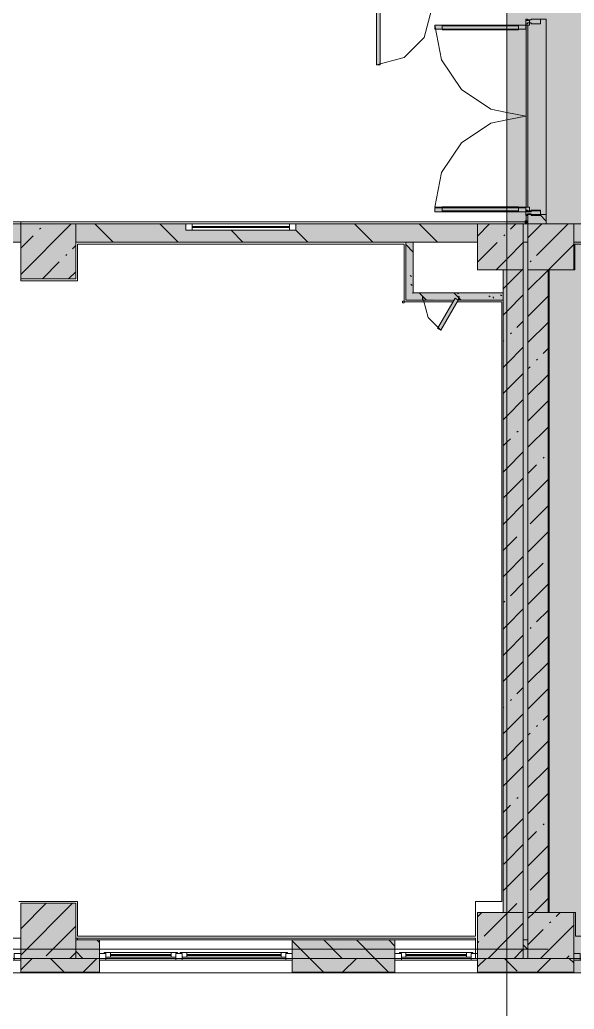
# Model space of a CAD drawing. Header units: millimetres. Extents: x -3817 to 677485, y -22715 to 103890.
# Drawn here: x 24211 to 24258.6, y -19609 to -19524.2 of the extents above; entities that cross this region are included whole.
import ezdxf

# ---------------------------------------------------------------- set-up
doc = ezdxf.new("R2010")
doc.units = ezdxf.units.MM
doc.layers.add('PDF _Геометрия', color=7, linetype='Continuous', true_color=0x1d1d1d)
doc.layers.add('PDF _Сплошная заливка', color=7, linetype='Continuous', true_color=0xffffff)

msp = doc.modelspace()

# ---------------------------------------------------------------- hatches: boundary and pattern name
at = {"layer": 'PDF _Сплошная заливка', "true_color": 0xd9d9d9, "transparency": 33554559}
for points in [[(24545.772, -19605.855), (24548.4, -19605.855), (24548.4, -19577.982), (24617.059, -19577.982), (24617.059, -19388.539), (24281.166, -19388.539), (24281.166, -19415.783), (24252.821, -19415.783), (24252.821, -19605.855), (24516.41, -19605.855)], [(24254.631, -19545.607), (24258.568, -19545.607), (24258.568, -19541.67), (24254.631, -19541.67), (24254.631, -19544.746)], [(24254.163, -19600.723), (24254.238, -19600.723), (24254.238, -19545.607), (24252.821, -19545.607), (24252.821, -19600.723), (24253.587, -19600.723)], [(24256.295, -19600.723), (24256.364, -19600.723), (24256.364, -19545.607), (24254.631, -19545.607), (24254.631, -19600.723)], [(24252.999, -19604.66), (24254.238, -19604.66), (24254.238, -19600.723), (24252.821, -19600.723), (24252.821, -19604.66)]]:
    msp.add_hatch(color=254, dxfattribs=at).paths.add_polyline_path(points)
at = {"layer": 'PDF _Сплошная заливка', "true_color": 0xe2e2e2, "transparency": 33554559}
for points in [[(24252.153, -19524.978), (24252.821, -19524.978), (24252.821, -19524.624), (24246.628, -19524.624), (24246.628, -19524.978)], [(24252.153, -19540.647), (24252.821, -19540.647), (24252.821, -19540.293), (24246.628, -19540.293), (24246.628, -19540.647)]]:
    msp.add_hatch(color=254, dxfattribs=at).paths.add_polyline_path(points)
at = {"layer": 'PDF _Сплошная заливка', "true_color": 0xcdcdcd, "transparency": 33554559}
msp.add_hatch(color=254, dxfattribs=at).paths.add_polyline_path([(24254.159, -19524.978), (24254.442, -19524.978), (24254.442, -19524.624), (24252.821, -19524.624), (24252.821, -19524.978)])
at = {"layer": 'PDF _Сплошная заливка', "transparency": 33554559}
h = msp.add_hatch(color=256, dxfattribs=at)
h.paths.add_polyline_path([(24250.301, -19543.245), (24250.301, -19541.67), (24234.711, -19541.67), (24234.711, -19542.222), (24225.262, -19542.222), (24225.262, -19541.67), (24215.814, -19541.67), (24215.814, -19543.245), (24244.789, -19543.245)], flags=0)
h.paths.add_polyline_path([(24190.222, -19543.245), (24190.852, -19543.245), (24190.856, -19541.67), (24185.892, -19541.67), (24185.892, -19543.245), (24186.088, -19543.245)], flags=0)
h.paths.add_polyline_path([(24203.69, -19543.245), (24211.09, -19543.245), (24211.09, -19541.67), (24203.69, -19541.67)], flags=0)
for points in [[(24252.153, -19545.607), (24252.821, -19545.607), (24252.821, -19541.67), (24250.301, -19541.67), (24250.301, -19545.607)], [(24248.647, -19548.206), (24252.505, -19548.206), (24252.505, -19547.576), (24244.159, -19547.576), (24244.159, -19548.206), (24248.329, -19548.126), (24248.375, -19548.048), (24248.606, -19548.182)], [(24211.09, -19604.66), (24215.814, -19604.66), (24215.814, -19599.936), (24211.09, -19599.936), (24211.09, -19601.977)], [(24252.153, -19604.66), (24252.821, -19604.66), (24252.821, -19600.723), (24250.301, -19600.723), (24250.301, -19604.66)]]:
    msp.add_hatch(color=256, dxfattribs=at).paths.add_polyline_path(points)
at = {"layer": 'PDF _Сплошная заливка', "true_color": 0xd9d9d9, "transparency": 33554559}
h = msp.add_hatch(color=254, dxfattribs=at)
h.paths.add_polyline_path([(24289.023, -19543.245), (24289.04, -19543.203), (24289.04, -19541.67), (24281.914, -19541.67), (24281.914, -19543.245), (24288.855, -19543.245)], flags=0)
h.paths.add_polyline_path([(24254.238, -19543.245), (24254.631, -19543.245), (24254.631, -19541.67), (24254.238, -19541.67)], flags=0)
h.paths.add_polyline_path([(24258.568, -19543.245), (24268.962, -19543.245), (24268.962, -19541.67), (24258.568, -19541.67), (24258.568, -19542.97)], flags=0)
at = {"layer": 'PDF _Сплошная заливка', "transparency": 33554559}
h = msp.add_hatch(color=256, dxfattribs=at)
h.paths.add_polyline_path([(24217.861, -19604.66), (24217.861, -19603.086), (24215.814, -19603.086), (24215.814, -19604.66)], flags=0)
h.paths.add_polyline_path([(24204.003, -19604.66), (24204.003, -19603.086), (24196.132, -19603.086), (24196.132, -19604.66), (24200.769, -19604.66)], flags=0)
h.paths.add_polyline_path([(24237.472, -19604.66), (24243.214, -19604.66), (24243.214, -19603.086), (24234.396, -19603.086), (24234.396, -19604.66)], flags=0)
h.paths.add_polyline_path([(24123.691, -19604.66), (24123.691, -19603.086), (24121.329, -19603.086), (24121.329, -19604.66)], flags=0)
h.paths.add_polyline_path([(24129.99, -19604.66), (24129.99, -19603.086), (24128.415, -19603.086), (24128.415, -19604.66)], flags=0)
h.paths.add_polyline_path([(24146.525, -19604.66), (24151.485, -19604.66), (24151.485, -19603.086), (24146.525, -19603.086)], flags=0)
h.paths.add_polyline_path([(24105.343, -19604.66), (24114.243, -19604.66), (24114.243, -19603.086), (24103.613, -19603.086), (24103.613, -19604.66)], flags=0)
h.paths.add_polyline_path([(24158.099, -19604.66), (24159.121, -19604.66), (24159.121, -19603.086), (24158.099, -19603.086), (24158.099, -19604.512)], flags=0)
h.paths.add_polyline_path([(24189.046, -19604.66), (24189.046, -19603.086), (24186.836, -19603.086), (24186.836, -19604.66)], flags=0)
h.paths.add_polyline_path([(24081.173, -19604.66), (24087.078, -19604.66), (24087.078, -19603.086), (24081.173, -19603.086)], flags=0)
h.paths.add_polyline_path([(24038.655, -19604.66), (24038.655, -19603.086), (24032.747, -19603.086), (24032.747, -19604.66)], flags=0)
h.paths.add_polyline_path([(24046.922, -19604.66), (24046.922, -19603.086), (24045.741, -19603.086), (24045.741, -19604.66), (24046.619, -19604.66)], flags=0)
h.paths.add_polyline_path([(24068.181, -19604.66), (24074.087, -19604.66), (24074.087, -19603.086), (24068.181, -19603.086)], flags=0)
h.paths.add_polyline_path([(24009.916, -19604.66), (24011.49, -19604.66), (24011.49, -19603.086), (24004.955, -19603.086), (24004.955, -19604.66)], flags=0)
at = {"layer": 'PDF _Сплошная заливка', "true_color": 0xd9d9d9, "transparency": 33554559}
h = msp.add_hatch(color=254, dxfattribs=at)
h.paths.add_polyline_path([(24465.027, -19604.66), (24466.199, -19604.66), (24466.199, -19603.086), (24464.23, -19603.086), (24464.23, -19604.66)], flags=0)
h.paths.add_polyline_path([(24400.217, -19604.66), (24406.358, -19604.66), (24406.358, -19603.086), (24400.217, -19603.086), (24400.217, -19604.124)], flags=0)
h.paths.add_polyline_path([(24382.343, -19604.66), (24388.249, -19604.66), (24388.249, -19603.086), (24382.343, -19603.086)], flags=0)
h.paths.add_polyline_path([(24457.144, -19604.66), (24457.144, -19603.086), (24452.813, -19603.086), (24452.813, -19604.66)], flags=0)
h.paths.add_polyline_path([(24434.704, -19604.66), (24436.278, -19604.66), (24436.278, -19603.086), (24434.704, -19603.086), (24434.704, -19603.535)], flags=0)
h.paths.add_polyline_path([(24292.976, -19604.66), (24300.063, -19604.66), (24300.063, -19603.086), (24292.976, -19603.086), (24292.976, -19604.653), (24289.04, -19604.653), (24289.04, -19603.086), (24287.071, -19603.086), (24287.071, -19604.66), (24289.04, -19604.66)], flags=0)
h.paths.add_polyline_path([(24363.84, -19604.66), (24365.808, -19604.66), (24365.808, -19603.086), (24363.84, -19603.086), (24363.84, -19603.611)], flags=0)
h.paths.add_polyline_path([(24328.408, -19604.66), (24330.377, -19604.66), (24330.377, -19603.086), (24328.408, -19603.086), (24328.408, -19603.828)], flags=0)
h.paths.add_polyline_path([(24352.817, -19604.66), (24352.817, -19603.086), (24346.912, -19603.086), (24346.912, -19604.66)], flags=0)
h.paths.add_polyline_path([(24279.985, -19604.66), (24279.985, -19603.086), (24275.103, -19603.086), (24275.103, -19604.66)], flags=0)
h.paths.add_polyline_path([(24254.238, -19604.66), (24254.631, -19604.66), (24254.631, -19603.086), (24254.238, -19603.086)], flags=0)
at = {"layer": 'PDF _Сплошная заливка', "transparency": 33554559}
h = msp.add_hatch(color=256, dxfattribs=at)
h.paths.add_polyline_path([(24234.396, -19605.841), (24243.214, -19605.841), (24243.214, -19604.66), (24234.396, -19604.66)], flags=0)
h.paths.add_polyline_path([(24252.821, -19605.841), (24252.821, -19604.66), (24250.301, -19604.66), (24250.301, -19605.841), (24252.153, -19605.841)], flags=0)
h.paths.add_polyline_path([(24159.121, -19605.841), (24159.121, -19604.66), (24146.525, -19604.66), (24146.525, -19605.841), (24149.386, -19605.841)], flags=0)
h.paths.add_polyline_path([(24180.223, -19605.841), (24189.046, -19605.841), (24189.046, -19604.66), (24180.223, -19604.66)], flags=0)
h.paths.add_polyline_path([(24127.364, -19605.841), (24129.99, -19605.841), (24129.99, -19604.66), (24121.329, -19604.66), (24121.329, -19605.841)], flags=0)
h.paths.add_polyline_path([(24196.132, -19605.841), (24204.003, -19605.841), (24204.003, -19604.66), (24196.132, -19604.66)], flags=0)
h.paths.add_polyline_path([(24215.814, -19605.841), (24217.861, -19605.841), (24217.861, -19604.66), (24211.09, -19604.66), (24211.09, -19605.841), (24215.45, -19605.841)], flags=0)
h.paths.add_polyline_path([(24087.078, -19605.841), (24087.078, -19604.66), (24081.173, -19604.66), (24081.173, -19605.841), (24083.321, -19605.841)], flags=0)
h.paths.add_polyline_path([(24051.646, -19605.841), (24051.646, -19604.66), (24045.741, -19604.66), (24045.741, -19605.841), (24046.619, -19605.841)], flags=0)
h.paths.add_polyline_path([(24114.243, -19605.841), (24114.243, -19604.66), (24103.613, -19604.66), (24103.613, -19605.841), (24105.343, -19605.841)], flags=0)
h.paths.add_polyline_path([(24068.181, -19605.841), (24074.087, -19605.841), (24074.087, -19604.66), (24068.181, -19604.66)], flags=0)
h.paths.add_polyline_path([(24038.655, -19605.841), (24038.655, -19604.66), (24032.747, -19604.66), (24032.747, -19605.841)], flags=0)
h.paths.add_polyline_path([(23980.547, -19605.841), (23980.547, -19604.66), (23949.13, -19604.66), (23949.13, -19605.841), (23973.214, -19605.841)], flags=0)
h.paths.add_polyline_path([(24009.916, -19605.841), (24016.213, -19605.841), (24016.213, -19604.66), (24004.955, -19604.66), (24004.955, -19605.841)], flags=0)
at = {"layer": 'PDF _Сплошная заливка', "true_color": 0xd9d9d9, "transparency": 33554559}
h = msp.add_hatch(color=254, dxfattribs=at)
h.paths.add_polyline_path([(24365.808, -19605.841), (24365.808, -19604.66), (24359.903, -19604.66), (24359.903, -19605.841), (24363.84, -19605.841)], flags=0)
h.paths.add_polyline_path([(24397.044, -19605.841), (24397.044, -19604.66), (24394.39, -19604.66), (24394.39, -19605.841)], flags=0)
h.paths.add_polyline_path([(24325.558, -19605.841), (24330.377, -19605.841), (24330.377, -19604.66), (24324.471, -19604.66), (24324.471, -19605.841)], flags=0)
h.paths.add_polyline_path([(24352.817, -19605.841), (24352.817, -19604.66), (24346.912, -19604.66), (24346.912, -19605.841)], flags=0)
h.paths.add_polyline_path([(24384.282, -19605.841), (24388.249, -19605.841), (24388.249, -19604.66), (24382.343, -19604.66), (24382.343, -19605.841)], flags=0)
h.paths.add_polyline_path([(24258.568, -19605.841), (24258.568, -19604.66), (24252.821, -19604.66), (24252.823, -19605.841), (24254.631, -19605.841)], flags=0)
h.paths.add_polyline_path([(24296.196, -19605.841), (24300.063, -19605.841), (24300.063, -19604.66), (24287.071, -19604.66), (24287.071, -19605.841)], flags=0)
h.paths.add_polyline_path([(24275.103, -19605.841), (24279.985, -19605.841), (24279.985, -19604.66), (24275.103, -19604.66)], flags=0)

# ---------------------------------------------------------------- linework, layer by layer
at = {"layer": 'PDF _Геометрия', "color": 253, "lineweight": 9, "true_color": 0xaaaaaa}
for points in [[(24252.82, -19623.257), (24252.82, -19524.835), (24252.82, -19515.075), (24252.82, -19416.653)], [(24241.64, -19528.049), (24244.002, -19527.416), (24245.731, -19525.687), (24246.364, -19523.325), (24241.955, -19523.325), (24246.364, -19523.325), (24241.64, -19523.325)], [(24252.821, -19524.624), (24246.628, -19524.624), (24247.223, -19527.614), (24248.917, -19530.15), (24251.452, -19531.844), (24252.821, -19532.116)], [(24247.258, -19524.624), (24247.258, -19524.978)], [(24247.258, -19524.703), (24252.821, -19524.703)], [(24247.258, -19525.049), (24252.821, -19525.049)], [(24252.821, -19540.253), (24246.628, -19540.253), (24247.223, -19537.263), (24248.917, -19534.727), (24251.452, -19533.033), (24252.821, -19532.761)], [(24247.258, -19540.222), (24252.821, -19540.222)], [(24247.258, -19540.647), (24247.258, -19540.293)], [(24247.258, -19540.568), (24252.821, -19540.568)], [(24191.171, -19541.513), (24169.498, -19541.513), (24252.821, -19541.513), (24211.09, -19541.513), (24211.09, -19541.67), (24211.09, -19541.513), (24191.405, -19541.513), (24191.405, -19543.403), (24191.405, -19543.245)], [(24211.09, -19546.395), (24211.09, -19546.552), (24215.971, -19546.552), (24215.971, -19543.403), (24244.002, -19543.403), (24244.002, -19548.363), (24248.193, -19548.363), (24244.002, -19548.363), (24244.002, -19543.403), (24215.971, -19543.403), (24215.971, -19546.552), (24211.09, -19546.552), (24211.09, -19543.245)], [(24210.932, -19599.779), (24215.971, -19599.779), (24215.971, -19602.771), (24250.143, -19602.771), (24250.143, -19599.771), (24252.387, -19599.771), (24252.387, -19548.363), (24248.556, -19548.363), (24252.387, -19548.363), (24252.387, -19599.771), (24250.143, -19599.771), (24250.143, -19602.771), (24215.971, -19602.771), (24215.971, -19599.779), (24210.932, -19599.779)], [(24245.655, -19548.206), (24246.056, -19549.702), (24247.151, -19550.797)], [(24117.321, -19603.873), (24157.942, -19603.873), (24256.364, -19603.873)]]:
    msp.add_lwpolyline(points, dxfattribs=at)
for points in [[(24241.64, -19528.049), (24241.955, -19528.049), (24241.955, -19523.325), (24241.64, -19523.325)], [(24252.821, -19524.978), (24246.628, -19524.978), (24246.628, -19524.624), (24252.821, -19524.624), (24246.628, -19524.624), (24246.628, -19524.978)], [(24252.821, -19540.647), (24246.628, -19540.647), (24246.628, -19540.293), (24252.821, -19540.293), (24246.628, -19540.293), (24246.628, -19540.647)], [(24245.616, -19547.891), (24245.577, -19547.891), (24245.577, -19548.206), (24245.616, -19548.206)], [(24247.151, -19550.797), (24248.647, -19548.206), (24248.375, -19548.048), (24246.879, -19550.639)], [(24248.687, -19547.891), (24248.687, -19548.206), (24248.726, -19548.206), (24248.726, -19547.891)]]:
    msp.add_lwpolyline(points, close=True, dxfattribs=at)
at = {"layer": 'PDF _Геометрия', "color": 9, "lineweight": 9, "true_color": 0xb7b7b7}
for points in [[(24252.821, -19524.624), (24254.442, -19524.624), (24254.757, -19524.624), (24254.757, -19524.23), (24254.442, -19524.23), (24254.442, -19524.624), (24254.757, -19524.624), (24254.757, -19524.427)], [(24254.442, -19524.23), (24254.442, -19524.624)], [(24252.821, -19524.703), (24253.812, -19524.703)], [(24252.821, -19525.049), (24253.812, -19525.049)], [(24253.812, -19524.624), (24253.812, -19524.978)], [(24254.47, -19524.624), (24254.47, -19540.253)], [(24254.474, -19540.253), (24254.474, -19524.624)], [(24252.821, -19532.116), (24254.442, -19532.439), (24252.821, -19532.761)], [(24252.821, -19540.222), (24253.812, -19540.222)], [(24252.821, -19540.253), (24254.442, -19540.253), (24254.757, -19540.253), (24254.442, -19540.253)], [(24252.821, -19540.293), (24254.442, -19540.293), (24252.821, -19540.293)], [(24253.812, -19540.647), (24253.812, -19540.293)], [(24254.757, -19540.568), (24254.757, -19540.253), (24254.757, -19540.647), (24254.442, -19540.647)], [(24254.442, -19540.647), (24254.442, -19540.253), (24254.442, -19540.647)], [(24252.821, -19540.568), (24253.812, -19540.568)], [(24254.47, -19541.513), (24252.821, -19541.513), (24254.474, -19541.513), (24254.474, -19540.943)], [(24254.47, -19540.952), (24254.47, -19541.67), (24254.47, -19541.508)], [(24256.206, -19541.67), (24268.994, -19541.67), (24263.214, -19541.67)], [(24258.647, -19545.607), (24258.647, -19543.403), (24263.214, -19543.403), (24258.647, -19543.403), (24258.647, -19545.607), (24256.442, -19545.607), (24256.442, -19600.723), (24258.726, -19600.723), (24258.726, -19602.771), (24288.882, -19602.771), (24288.882, -19600.566), (24293.134, -19600.566), (24293.134, -19601.977), (24293.134, -19600.566), (24288.882, -19600.566), (24288.882, -19602.771), (24258.726, -19602.771), (24258.726, -19600.723), (24258.568, -19600.723)], [(24256.442, -19600.723), (24256.442, -19545.607)]]:
    msp.add_lwpolyline(points, dxfattribs=at)
for points in [[(24254.442, -19524.624), (24254.757, -19524.624), (24254.757, -19524.427), (24254.757, -19524.624), (24254.442, -19524.624), (24254.442, -19524.23)], [(24254.442, -19524.978), (24254.442, -19524.624), (24252.821, -19524.624), (24254.442, -19524.624), (24254.442, -19524.978), (24252.821, -19524.978)], [(24254.442, -19540.344), (24254.442, -19540.647), (24252.821, -19540.647), (24254.442, -19540.647)], [(24254.442, -19540.253), (24254.757, -19540.253), (24254.757, -19540.568), (24254.757, -19540.253), (24254.442, -19540.253), (24254.442, -19540.647)]]:
    msp.add_lwpolyline(points, close=True, dxfattribs=at)
at = {"layer": 'PDF _Геометрия', "color": 8, "lineweight": 9, "true_color": 0x737373}
for points in [[(24254.6, -19524.427), (24254.915, -19524.427), (24254.915, -19524.506), (24255.702, -19524.506), (24255.702, -19524.112), (24254.915, -19524.112), (24254.915, -19524.191), (24254.6, -19524.191), (24254.6, -19524.112), (24254.466, -19524.112), (24254.466, -19524.506), (24254.6, -19524.506)], [(24254.6, -19540.883), (24254.6, -19540.804), (24254.915, -19540.804), (24254.915, -19540.883), (24255.702, -19540.883), (24255.702, -19540.489), (24254.915, -19540.489), (24254.915, -19540.568), (24254.6, -19540.568), (24254.6, -19540.489), (24254.466, -19540.489), (24254.466, -19540.883)], [(24254.6, -19540.962), (24254.6, -19540.883), (24254.915, -19540.883), (24254.915, -19540.962), (24255.702, -19540.962), (24255.702, -19540.568), (24254.915, -19540.568), (24254.915, -19540.647), (24254.6, -19540.647), (24254.6, -19540.568), (24254.466, -19540.568), (24254.466, -19540.962)], [(24252.821, -19541.67), (24254.238, -19541.67), (24254.631, -19541.67), (24254.631, -19543.245), (24254.631, -19603.086), (24254.238, -19603.086), (24254.238, -19543.245), (24254.238, -19541.67)], [(24254.549, -19541.584), (24254.549, -19541.426), (24254.391, -19541.426), (24254.391, -19541.584)], [(24258.568, -19541.67), (24254.631, -19541.67), (24254.631, -19545.607), (24258.568, -19545.607)], [(24258.568, -19600.723), (24254.631, -19600.723), (24254.631, -19604.66), (24258.568, -19604.66)], [(24258.568, -19604.802), (24258.568, -19604.251), (24259.119, -19604.251), (24259.119, -19604.802)], [(24258.568, -19605.855), (24258.568, -19604.66)]]:
    msp.add_lwpolyline(points, close=True, dxfattribs=at)
for points in [[(24255.702, -19524.112), (24256.206, -19524.112), (24256.206, -19540.883), (24255.702, -19540.883)], [(24254.631, -19540.253), (24254.631, -19524.624)], [(24258.568, -19543.245), (24268.962, -19543.245), (24268.962, -19541.67), (24256.364, -19541.67), (24256.206, -19541.67), (24256.206, -19540.883), (24254.631, -19540.883), (24254.631, -19541.67), (24256.206, -19541.67)], [(24256.206, -19541.442), (24255.647, -19540.883)], [(24252.821, -19545.607), (24254.238, -19545.607), (24254.238, -19541.67)], [(24253.128, -19542.136), (24253.593, -19541.67)], [(24254.631, -19542.877), (24255.838, -19541.67)], [(24255.373, -19544.381), (24258.083, -19541.67)], [(24252.821, -19544.688), (24254.238, -19543.271)], [(24254.238, -19543.245), (24254.631, -19543.245)], [(24256.391, -19545.607), (24258.568, -19543.431)], [(24252.821, -19546.932), (24254.146, -19545.607), (24254.238, -19545.516)], [(24254.812, -19544.942), (24254.905, -19544.849)], [(24254.631, -19547.367), (24256.364, -19545.635)], [(24256.364, -19600.723), (24256.364, -19545.607)], [(24252.85, -19549.149), (24254.238, -19547.761)], [(24254.631, -19549.612), (24256.364, -19547.88)], [(24253.689, -19550.555), (24254.238, -19550.006)], [(24254.631, -19551.857), (24256.364, -19550.125)], [(24253.128, -19551.116), (24253.221, -19551.022)], [(24252.821, -19553.667), (24254.238, -19552.251)], [(24255.934, -19552.8), (24256.364, -19552.37)], [(24254.631, -19554.102), (24254.812, -19553.922)], [(24255.373, -19553.361), (24255.466, -19553.267)], [(24252.821, -19555.912), (24254.238, -19554.496)], [(24254.631, -19556.347), (24256.364, -19554.615)], [(24252.821, -19558.157), (24254.238, -19556.741)], [(24254.631, -19558.592), (24256.364, -19556.86)], [(24254.631, -19560.837), (24256.364, -19559.105)], [(24253.689, -19559.534), (24253.783, -19559.441)], [(24252.821, -19560.402), (24253.128, -19560.096)], [(24252.821, -19562.647), (24254.238, -19561.231)], [(24255.934, -19561.779), (24256.028, -19561.686)], [(24254.631, -19563.082), (24255.373, -19562.341)], [(24252.821, -19564.892), (24254.238, -19563.476)], [(24254.631, -19565.327), (24256.364, -19563.595)], [(24252.821, -19567.137), (24254.238, -19565.721)], [(24254.812, -19567.392), (24256.364, -19565.84)], [(24254.631, -19569.817), (24256.364, -19568.085)], [(24252.821, -19569.382), (24253.689, -19568.514)], [(24252.821, -19571.627), (24254.238, -19570.211)], [(24254.631, -19572.062), (24255.934, -19570.759)], [(24253.128, -19573.566), (24254.238, -19572.456)], [(24254.631, -19574.307), (24256.364, -19572.575)], [(24252.821, -19576.117), (24254.238, -19574.701)], [(24255.373, -19575.811), (24256.364, -19574.82)], [(24252.821, -19578.362), (24254.238, -19576.946)], [(24254.812, -19576.372), (24254.905, -19576.279)], [(24254.631, -19578.797), (24256.364, -19577.065)], [(24252.821, -19580.607), (24254.238, -19579.191)], [(24254.631, -19581.042), (24256.364, -19579.31)], [(24253.689, -19581.984), (24254.238, -19581.436)], [(24254.631, -19583.287), (24256.364, -19581.555)], [(24253.128, -19582.546), (24253.221, -19582.452)], [(24252.821, -19585.097), (24254.238, -19583.681)], [(24255.934, -19584.229), (24256.364, -19583.8)], [(24254.631, -19585.532), (24254.812, -19585.352)], [(24255.373, -19584.791), (24255.466, -19584.697)], [(24252.821, -19587.342), (24254.238, -19585.926)], [(24254.631, -19587.777), (24256.364, -19586.045)], [(24252.821, -19589.587), (24254.238, -19588.171)], [(24254.631, -19590.022), (24256.364, -19588.29)], [(24254.631, -19592.267), (24256.364, -19590.535)], [(24253.689, -19590.964), (24253.783, -19590.871)], [(24252.821, -19591.832), (24253.128, -19591.526)], [(24252.821, -19594.077), (24254.238, -19592.661)], [(24254.631, -19594.512), (24255.373, -19593.771)], [(24255.934, -19593.209), (24256.028, -19593.116)], [(24252.821, -19596.322), (24254.238, -19594.906)], [(24254.631, -19596.757), (24256.364, -19595.025)], [(24252.821, -19598.567), (24254.238, -19597.151)], [(24254.812, -19598.822), (24256.364, -19597.27)], [(24254.631, -19601.247), (24255.155, -19600.723), (24256.364, -19599.515)], [(24252.821, -19600.812), (24252.91, -19600.723), (24253.689, -19599.944)], [(24275.103, -19604.66), (24258.568, -19604.66), (24252.821, -19604.66), (24254.238, -19604.66), (24254.238, -19600.723), (24252.821, -19600.723)], [(24257.057, -19601.067), (24257.4, -19600.723)], [(24256.495, -19601.628), (24256.589, -19601.535)], [(24252.821, -19603.057), (24254.238, -19601.641)], [(24254.631, -19603.492), (24255.934, -19602.189)], [(24255.708, -19604.66), (24258.568, -19601.8)], [(24254.238, -19603.086), (24254.238, -19604.66), (24254.631, -19604.66), (24254.631, -19603.086)], [(24256.364, -19604.66), (24258.568, -19604.66), (24258.568, -19603.086)], [(24253.463, -19604.66), (24254.238, -19603.886)], [(24254.631, -19603.894), (24254.238, -19603.5)], [(24253.723, -19605.77), (24252.821, -19604.868)], [(24255.426, -19605.841), (24256.607, -19604.66)], [(24257.953, -19604.66), (24258.179, -19604.434)], [(24258.568, -19605.047), (24258.181, -19604.66)], [(24259.119, -19604.251), (24258.568, -19604.251)], [(24258.568, -19604.802), (24275.103, -19604.802)], [(24252.823, -19605.841), (24258.568, -19605.841)]]:
    msp.add_lwpolyline(points, dxfattribs=at)
at = {"layer": 'PDF _Геометрия', "color": 7, "lineweight": 9}
for points in [[(24211.09, -19543.245), (24203.69, -19543.245), (24203.69, -19541.67), (24252.505, -19541.67), (24252.821, -19541.67), (24250.301, -19541.67), (24250.301, -19545.607), (24252.821, -19545.607)], [(24211.09, -19546.01), (24215.429, -19541.67)], [(24212.718, -19542.136), (24212.812, -19542.043)], [(24219.037, -19543.245), (24217.462, -19541.67)], [(24224.604, -19543.245), (24223.029, -19541.67)], [(24234.711, -19541.67), (24225.262, -19541.67)], [(24234.16, -19541.907), (24225.814, -19541.907)], [(24234.16, -19541.985), (24225.814, -19541.985)], [(24241.307, -19543.245), (24239.732, -19541.67)], [(24246.874, -19543.245), (24245.3, -19541.67)], [(24250.301, -19542.718), (24251.348, -19541.67)], [(24211.09, -19543.765), (24212.157, -19542.697)], [(24225.262, -19542.222), (24234.711, -19542.222)], [(24230.172, -19543.245), (24229.148, -19542.222)], [(24235.739, -19543.245), (24234.711, -19542.217)], [(24252.567, -19542.697), (24252.66, -19542.604)], [(24215.524, -19543.82), (24215.814, -19543.53)], [(24252.505, -19545.607), (24252.505, -19547.576), (24248.726, -19547.576), (24245.577, -19547.576), (24244.789, -19547.576), (24244.789, -19543.245), (24244.159, -19543.245), (24215.814, -19543.245)], [(24244.159, -19543.245), (24244.159, -19547.576), (24244.159, -19548.206), (24245.577, -19548.206), (24248.284, -19548.206)], [(24244.789, -19543.245), (24250.301, -19543.245)], [(24250.301, -19544.963), (24252.005, -19543.258)], [(24214.963, -19544.381), (24215.057, -19544.288)], [(24212.949, -19546.395), (24214.402, -19544.942)], [(24251.902, -19545.607), (24252.762, -19544.746)], [(24215.194, -19546.395), (24215.814, -19545.775)], [(24252.505, -19547.248), (24252.821, -19546.932)], [(24252.505, -19548.206), (24252.505, -19547.576)], [(24248.726, -19548.206), (24252.505, -19548.206), (24252.505, -19600.723)], [(24252.505, -19549.493), (24252.821, -19549.177)], [(24252.505, -19551.738), (24252.567, -19551.677)], [(24252.505, -19553.983), (24252.821, -19553.667)], [(24252.505, -19556.228), (24252.821, -19555.912)], [(24252.505, -19558.473), (24252.821, -19558.157)], [(24252.505, -19560.718), (24252.821, -19560.402)], [(24252.505, -19562.963), (24252.821, -19562.647)], [(24252.567, -19565.147), (24252.821, -19564.892)], [(24252.505, -19567.453), (24252.821, -19567.137)], [(24252.505, -19569.698), (24252.821, -19569.382)], [(24252.505, -19571.943), (24252.821, -19571.627)], [(24252.567, -19574.127), (24252.66, -19574.034)], [(24252.505, -19576.433), (24252.821, -19576.117)], [(24252.505, -19578.678), (24252.821, -19578.362)], [(24252.505, -19580.923), (24252.821, -19580.607)], [(24252.505, -19583.168), (24252.567, -19583.107)], [(24252.505, -19585.413), (24252.821, -19585.097)], [(24252.505, -19587.658), (24252.821, -19587.342)], [(24252.505, -19589.903), (24252.821, -19589.587)], [(24252.505, -19592.148), (24252.821, -19591.832)], [(24252.505, -19594.393), (24252.821, -19594.077)], [(24252.567, -19596.577), (24252.821, -19596.322)], [(24252.505, -19598.883), (24252.821, -19598.567)], [(24211.09, -19604.379), (24215.533, -19599.936)], [(24211.09, -19602.134), (24213.288, -19599.936)], [(24250.301, -19601.088), (24250.665, -19600.723)], [(24252.821, -19600.723), (24250.301, -19600.723), (24250.301, -19604.66), (24252.821, -19604.66), (24250.301, -19604.66), (24250.301, -19605.904), (24258.568, -19605.904), (24275.103, -19605.904), (24279.985, -19605.904), (24287.071, -19605.904), (24300.063, -19605.904), (24324.471, -19605.904), (24330.377, -19605.904), (24346.912, -19605.904), (24352.817, -19605.904)], [(24250.883, -19602.75), (24252.821, -19600.812)], [(24213.279, -19604.434), (24215.814, -19601.9)], [(24211.09, -19603.086), (24211.09, -19604.66), (24217.861, -19604.66), (24217.861, -19603.086), (24215.814, -19603.086)], [(24250.143, -19604.251), (24250.143, -19602.928), (24215.971, -19602.928), (24215.814, -19602.928), (24250.143, -19602.928), (24250.143, -19603.086), (24215.971, -19603.086), (24215.971, -19602.928), (24215.971, -19603.086), (24217.861, -19603.086), (24234.396, -19603.086), (24243.214, -19603.086), (24250.143, -19603.086), (24250.143, -19604.66), (24243.214, -19604.66)], [(24217.861, -19603.313), (24217.634, -19603.086)], [(24237.092, -19605.841), (24235.911, -19604.66), (24234.396, -19603.145)], [(24238.695, -19604.66), (24237.12, -19603.086)], [(24242.66, -19605.841), (24241.479, -19604.66), (24239.904, -19603.086)], [(24243.214, -19603.612), (24242.688, -19603.086)], [(24250.301, -19603.086), (24250.301, -19604.66), (24252.505, -19604.66)], [(24250.322, -19603.312), (24250.415, -19603.218)], [(24251.218, -19604.66), (24252.821, -19603.057)], [(24216.425, -19604.66), (24215.814, -19604.05)], [(24211.09, -19604.66), (24204.003, -19604.66)], [(24204.003, -19604.802), (24211.09, -19604.802)], [(24211.09, -19604.251), (24210.538, -19604.251)], [(24211.09, -19605.637), (24212.066, -19604.66)], [(24214.822, -19605.841), (24213.641, -19604.66)], [(24215.298, -19604.66), (24215.814, -19604.145)], [(24216.453, -19605.841), (24217.634, -19604.66)], [(24218.412, -19604.251), (24217.861, -19604.251)], [(24217.861, -19604.66), (24234.396, -19604.66)], [(24217.861, -19604.66), (24217.861, -19605.904)], [(24234.396, -19604.66), (24217.861, -19604.66)], [(24217.861, -19604.802), (24234.396, -19604.802)], [(24218.255, -19604.172), (24224.554, -19604.172)], [(24218.806, -19604.172), (24218.806, -19604.566)], [(24218.806, -19604.33), (24224.003, -19604.33)], [(24224.003, -19604.408), (24218.806, -19604.408)], [(24224.003, -19604.172), (24224.003, -19604.566)], [(24224.947, -19604.251), (24224.396, -19604.251)], [(24224.79, -19604.172), (24234.002, -19604.172)], [(24225.341, -19604.172), (24225.341, -19604.566)], [(24225.341, -19604.33), (24233.451, -19604.33)], [(24233.451, -19604.408), (24225.341, -19604.408)], [(24233.451, -19604.172), (24233.451, -19604.566)], [(24234.396, -19604.251), (24233.845, -19604.251)], [(24234.396, -19604.66), (24234.396, -19605.904), (24243.214, -19605.904), (24243.214, -19604.66)], [(24243.214, -19604.66), (24234.396, -19604.66)], [(24234.396, -19605.904), (24234.396, -19604.66)], [(24238.723, -19605.841), (24239.904, -19604.66)], [(24243.766, -19604.251), (24243.214, -19604.251)], [(24243.214, -19604.802), (24250.301, -19604.802)], [(24243.608, -19604.172), (24249.907, -19604.172)], [(24244.159, -19604.172), (24244.159, -19604.566)], [(24244.159, -19604.33), (24249.356, -19604.33)], [(24249.356, -19604.408), (24244.159, -19604.408)], [(24249.356, -19604.172), (24249.356, -19604.566)], [(24250.301, -19604.251), (24249.75, -19604.251)], [(24250.301, -19605.399), (24251.039, -19604.66)], [(24252.821, -19604.868), (24252.614, -19604.66)], [(24207.153, -19605.904), (24211.09, -19605.904), (24207.153, -19605.904)], [(24211.09, -19605.841), (24217.861, -19605.841)], [(24211.09, -19605.865), (24217.861, -19605.865)], [(24234.396, -19605.904), (24217.861, -19605.904)], [(24222.585, -19605.904), (24224.947, -19605.904), (24222.585, -19605.904)], [(24234.396, -19605.841), (24243.214, -19605.841)], [(24234.396, -19605.865), (24243.214, -19605.865)], [(24246.364, -19605.904), (24250.301, -19605.904), (24246.364, -19605.904)], [(24250.301, -19605.841), (24252.823, -19605.841)], [(24250.301, -19605.865), (24258.568, -19605.865)]]:
    msp.add_lwpolyline(points, dxfattribs=at)
for points in [[(24215.814, -19541.67), (24211.09, -19541.67), (24211.09, -19546.395), (24215.814, -19546.395)], [(24225.814, -19541.67), (24225.814, -19542.222), (24225.262, -19542.222), (24225.262, -19541.67)], [(24234.711, -19541.67), (24234.711, -19542.222), (24234.16, -19542.222), (24234.16, -19541.67)], [(24244.014, -19548.292), (24243.86, -19548.292), (24243.86, -19548.45), (24244.014, -19548.45)], [(24215.814, -19599.936), (24211.09, -19599.936), (24211.09, -19604.66), (24215.814, -19604.66)], [(24211.09, -19602.928), (24186.836, -19602.928)], [(24243.214, -19604.66), (24243.214, -19603.086), (24234.396, -19603.086), (24234.396, -19604.66)], [(24204.003, -19605.904), (24204.003, -19604.66), (24211.09, -19604.66), (24211.09, -19605.904)], [(24210.538, -19604.802), (24210.538, -19604.251), (24211.09, -19604.251), (24211.09, -19604.802)], [(24211.09, -19604.66), (24211.09, -19605.904), (24217.861, -19605.904), (24217.861, -19604.66)], [(24217.861, -19604.802), (24217.861, -19604.251), (24218.412, -19604.251), (24218.412, -19604.802)], [(24224.554, -19604.172), (24218.255, -19604.172), (24218.255, -19604.251), (24218.412, -19604.251), (24218.412, -19604.566), (24224.396, -19604.566), (24224.396, -19604.251), (24224.554, -19604.251)], [(24224.396, -19604.802), (24224.396, -19604.251), (24224.947, -19604.251), (24224.947, -19604.802)], [(24234.002, -19604.172), (24224.79, -19604.172), (24224.79, -19604.251), (24224.947, -19604.251), (24224.947, -19604.566), (24233.845, -19604.566), (24233.845, -19604.251), (24234.002, -19604.251)], [(24233.845, -19604.802), (24233.845, -19604.251), (24234.396, -19604.251), (24234.396, -19604.802)], [(24243.214, -19604.802), (24243.214, -19604.251), (24243.766, -19604.251), (24243.766, -19604.802)], [(24243.214, -19605.904), (24243.214, -19604.66), (24250.143, -19604.66), (24250.301, -19604.66), (24250.301, -19605.904)], [(24249.907, -19604.172), (24243.608, -19604.172), (24243.608, -19604.251), (24243.766, -19604.251), (24243.766, -19604.566), (24249.75, -19604.566), (24249.75, -19604.251), (24249.907, -19604.251)], [(24249.75, -19604.802), (24249.75, -19604.251), (24250.301, -19604.251), (24250.301, -19604.802)], [(24217.861, -19605.904), (24220.223, -19605.904)], [(24233.766, -19605.904), (24237.703, -19605.904)], [(24240.065, -19605.904), (24244.002, -19605.904)]]:
    msp.add_lwpolyline(points, close=True, dxfattribs=at)
at = {"layer": 'PDF _Геометрия', "color": 8, "lineweight": 9, "true_color": 0x787878}
for points in [[(24244.789, -19544.087), (24244.159, -19543.457)], [(24244.53, -19546.095), (24244.627, -19546.184)], [(24244.687, -19546.953), (24244.588, -19546.854)], [(24244.791, -19547.589), (24244.684, -19547.604), (24244.815, -19547.586)], [(24245.94, -19548.206), (24245.31, -19547.576)], [(24248.908, -19548.206), (24248.278, -19547.576)], [(24248.555, -19547.607), (24248.666, -19547.678)], [(24251.285, -19547.844), (24251.383, -19547.933)], [(24251.716, -19548.042), (24251.617, -19547.943)], [(24252.291, -19547.765), (24252.403, -19547.836)]]:
    msp.add_lwpolyline(points, dxfattribs=at)
at = {"layer": 'PDF _Сплошная заливка', "color": 254, "lineweight": 35, "true_color": 0xe2e2e2, "transparency": 33554559}
for points in [[(24241.955, -19528.049), (24241.955, -19523.325), (24241.64, -19528.049), (24241.64, -19523.325)], [(24247.151, -19550.797), (24248.647, -19548.206), (24246.879, -19550.639), (24248.375, -19548.048)]]:
    msp.add_solid(points, dxfattribs=at)
at = {"layer": 'PDF _Сплошная заливка', "color": 254, "lineweight": 35, "true_color": 0xcdcdcd, "transparency": 33554559}
msp.add_solid([(24254.442, -19540.647), (24254.442, -19540.293), (24252.821, -19540.647), (24252.821, -19540.344)], dxfattribs=at)
at = {"layer": 'PDF _Сплошная заливка', "color": 254, "lineweight": 35, "true_color": 0xd9d9d9, "transparency": 33554559}
for points in [[(24254.631, -19541.67), (24256.206, -19541.67), (24254.631, -19540.883), (24256.206, -19540.883)], [(24254.238, -19545.607), (24254.238, -19541.67), (24252.821, -19545.607), (24252.821, -19541.67)], [(24258.568, -19604.66), (24258.568, -19600.723), (24254.631, -19604.66), (24254.631, -19600.723)]]:
    msp.add_solid(points, dxfattribs=at)
at = {"layer": 'PDF _Сплошная заливка', "lineweight": 35, "transparency": 33554559}
for points in [[(24215.814, -19546.395), (24215.814, -19541.67), (24211.09, -19546.395), (24211.09, -19541.67)], [(24244.789, -19547.576), (24244.789, -19543.245), (24244.159, -19547.576), (24244.159, -19543.245)], [(24252.821, -19600.723), (24252.821, -19545.607), (24252.505, -19600.723), (24252.505, -19545.607)]]:
    msp.add_solid(points, dxfattribs=at)

doc.saveas('drawing.dxf')
